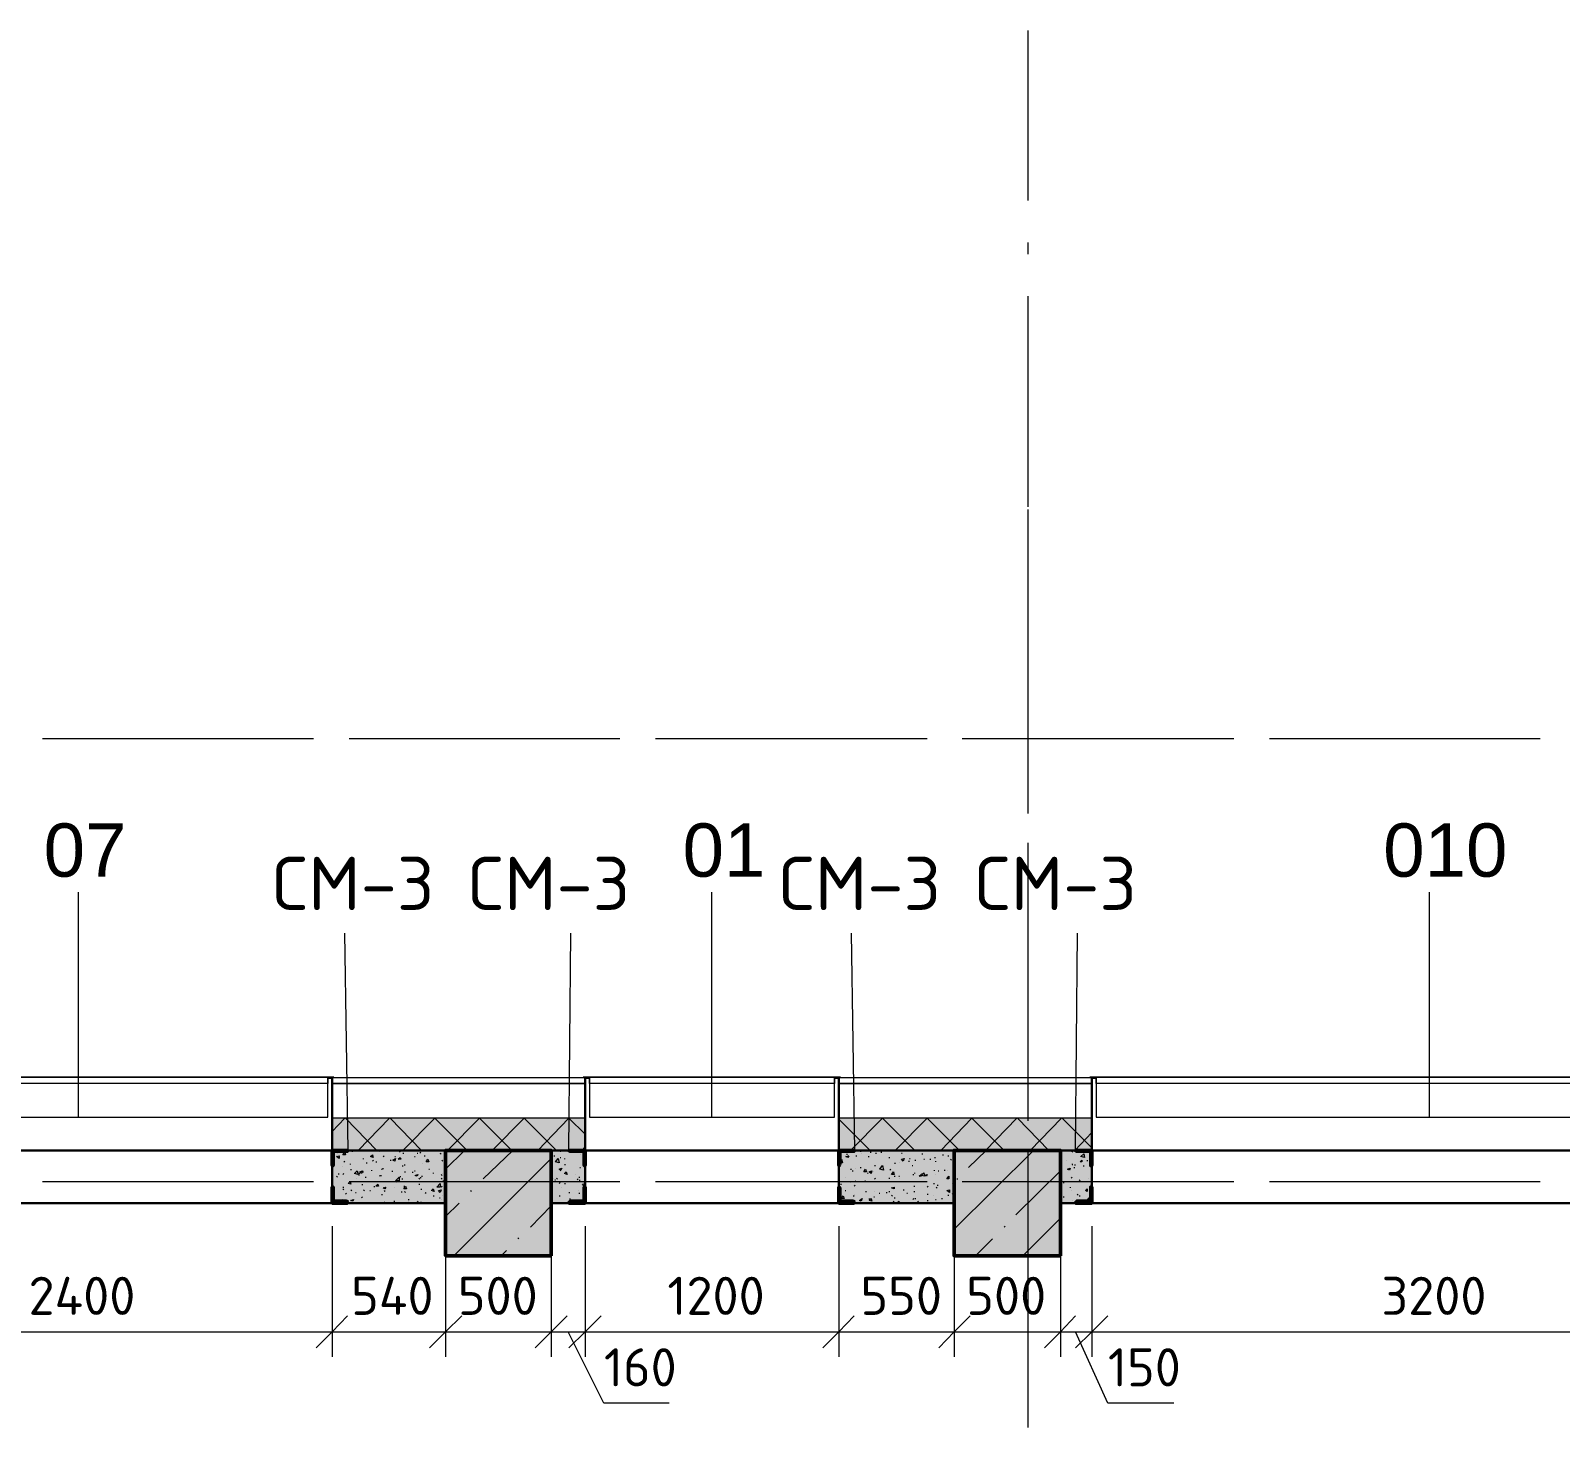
# Model space of a CAD drawing. Header units: millimetres. Extents: x -84737 to 172119, y -43083 to 59399.
# Drawn here: x 99176 to 106423, y 52782 to 59399 of the extents above; entities that cross this region are included whole.
import ezdxf

# ---------------------------------------------------------------- set-up
doc = ezdxf.new("R2010")
doc.units = ezdxf.units.MM
doc.layers.add('PDF _Геометрия', color=7, linetype='Continuous')
doc.layers.add('PDF _Текст', color=7, linetype='Continuous')
doc.layers.add('PDF _Сплошная заливка', color=7, linetype='Continuous', true_color=0xffffff)
doc.styles.add('PDF GOSTCommon', font='arial.ttf')
doc.styles.add('PDF ISOCPEUR', font='isocpeur.ttf')

msp = doc.modelspace()

# ---------------------------------------------------------------- hatches: boundary and pattern name
at = {"layer": 'PDF _Сплошная заливка', "transparency": 33554559}
h = msp.add_hatch(color=256, dxfattribs=at)
h.paths.add_polyline_path([(98204.8, 54094.5), (98204.8, 54246.9), (94153.8, 54246.9), (94153.8, 54094.5)])
h.paths.add_polyline_path([(128953.7, 54246.9), (128953.7, 54094.5), (130003.5, 54094.5), (130003.5, 54246.9)])
h.paths.add_polyline_path([(127755.8, 54094.5), (127755.8, 54246.9), (126502.8, 54246.9), (126502.8, 54094.5)])
h.paths.add_polyline_path([(124851.9, 54094.5), (124851.9, 54246.9), (117702.3, 54246.9), (117702.3, 54094.5)])
h.paths.add_polyline_path([(114502.1, 54094.5), (114502.1, 54246.9), (112402.5, 54246.9), (112402.5, 54094.5)])
h.paths.add_polyline_path([(109202.3, 54094.5), (109202.3, 54246.9), (107403.2, 54246.9), (107403.2, 54094.5)])
h.paths.add_polyline_path([(104203, 54094.5), (104203, 54246.9), (103005.1, 54246.9), (103005.1, 54094.5)])
h.paths.add_polyline_path([(101802.9, 54094.5), (101802.9, 54246.9), (100604.9, 54246.9), (100604.9, 54094.5)])
h = msp.add_hatch(color=256, dxfattribs=at)
h.paths.add_polyline_path([(98204.8, 53844.8), (98204.8, 54094.5), (98001.6, 54094.5), (98001.6, 53844.8)])
h.paths.add_polyline_path([(100604.9, 54094.5), (100604.9, 53844.8), (101142.5, 53844.8), (101142.5, 54094.5)])
h = msp.add_hatch(color=256, dxfattribs=at)
h.paths.add_polyline_path([(101802.9, 53844.8), (101802.9, 54094.5), (101642, 54094.5), (101642, 53844.8)])
h.paths.add_polyline_path([(103005.1, 54094.5), (103005.1, 53844.8), (103551.2, 53844.8), (103551.2, 54094.5)])
h = msp.add_hatch(color=256, dxfattribs=at)
h.paths.add_polyline_path([(104203, 53844.8), (104203, 54094.5), (104054.9, 54094.5), (104054.9, 53844.8)])
h.paths.add_polyline_path([(107403.2, 54094.5), (107403.2, 53844.8), (108304.9, 53844.8), (108304.9, 54094.5)])

# ---------------------------------------------------------------- linework, layer by layer
at = {"layer": 'PDF _Геометрия', "lineweight": 9}
for points in [[(103902.5, 58594.3), (103902.5, 59398.6)], [(103902.5, 58340.3), (103902.5, 58395.3)], [(103902.5, 57142.3), (103902.5, 58141.3)], [(103902.5, 56003.6), (103902.5, 57129.6)], [(103902.5, 56888.4), (103902.5, 56943.4)], [(103902.5, 55690.4), (103902.5, 56689.4)], [(99233.4, 56046), (100232.4, 56046)], [(99263.1, 56046), (99318.1, 56046)], [(99517.1, 56046), (100516.1, 56046)], [(100431.4, 56046), (100486.4, 56046)], [(100685.4, 56046), (101684.4, 56046)], [(100715, 56046), (100770, 56046)], [(100969, 56046), (101968, 56046)], [(101883.3, 56046), (101938.4, 56046)], [(102137.3, 56046), (103136.3, 56046)], [(102171.2, 56046), (102222, 56046)], [(102420.9, 56046), (103424.2, 56046)], [(103339.5, 56046), (103390.3, 56046)], [(103589.3, 56046), (104592.5, 56046)], [(103623.1, 56046), (103673.9, 56046)], [(103877.1, 56046), (104876.1, 56046)], [(104791.4, 56046), (104842.2, 56046)], [(105045.4, 56046), (106044.4, 56046)], [(105075.1, 56046), (105130.1, 56046)], [(105329, 56046), (106328, 56046)], [(106243.4, 56046), (106298.4, 56046)], [(103902.5, 55753.9), (103902.5, 55804.7)], [(103902.5, 54551.7), (103902.5, 55550.7)], [(103902.5, 55436.4), (103902.5, 55487.2)], [(99402.8, 54255.4), (99402.8, 55317.9)], [(102404, 54255.4), (102404, 55317.9)], [(105803.1, 54255.4), (105803.1, 55317.9)], [(103902.5, 54234.2), (103902.5, 55237.5)], [(100681.1, 54094.5), (100664.2, 55123.2)], [(101726.7, 54094.5), (101735.2, 55123.2)], [(103081.3, 54094.5), (103064.4, 55123.2)], [(104126.8, 54094.5), (104135.3, 55123.2)], [(103902.5, 54297.7), (103902.5, 54352.8)], [(100604.9, 54183.4), (100664.2, 54246.9)], [(100816.6, 54094.5), (100668.4, 54246.9)], [(100875.9, 54246.9), (100727.7, 54094.5), (100731.9, 54094.5)], [(101028.3, 54094.5), (100880.1, 54246.9)], [(100939.4, 54094.5), (101091.7, 54246.9), (101244.1, 54094.5)], [(101151, 54094.5), (101303.4, 54246.9), (101455.8, 54094.5)], [(101362.7, 54094.5), (101515.1, 54246.9), (101667.4, 54094.5)], [(101578.6, 54094.5), (101726.7, 54246.9), (101802.9, 54170.7)], [(103153.2, 54094.5), (103005.1, 54242.7)], [(103060.1, 54094.5), (103212.5, 54246.9), (103364.9, 54094.5)], [(103576.6, 54094.5), (103424.2, 54246.9), (103271.8, 54094.5), (103276, 54094.5)], [(103487.7, 54094.5), (103635.8, 54246.9), (103788.2, 54094.5)], [(103699.3, 54094.5), (103847.5, 54246.9)], [(103999.9, 54094.5), (103851.7, 54246.9)], [(103911, 54094.5), (104059.1, 54246.9)], [(104203, 54107.2), (104063.4, 54246.9)], [(104122.6, 54094.5), (104203, 54179.2)], [(100604.9, 54094.5), (100604.9, 54098.8)], [(100630.3, 54081.8), (100630.3, 54081.8)], [(100698.1, 54090.3), (100702.3, 54090.3)], [(100825.1, 54094.5), (100829.3, 54090.3)], [(100846.2, 54064.9), (100850.5, 54069.1)], [(100901.3, 54064.9), (100905.5, 54064.9)], [(100922.4, 54090.3), (100926.7, 54086.1)], [(100939.4, 54081.8), (100943.6, 54081.8)], [(100994.4, 54064.9), (100998.6, 54064.9)], [(101007.1, 54081.8), (101011.3, 54081.8)], [(101019.8, 54086.1), (101024, 54081.8)], [(101032.5, 54090.3), (101036.7, 54094.5)], [(101041, 54069.1), (101045.2, 54069.1)], [(101112.9, 54077.6), (101112.9, 54077.6)], [(101117.1, 54081.8), (101121.4, 54077.6)], [(101142.5, 54005.6), (101231.4, 54094.5)], [(101320.3, 53959.1), (101460, 54094.5)], [(101654.7, 54069.1), (101659, 54069.1)], [(101684.4, 54090.3), (101688.6, 54090.3)], [(101760.6, 54090.3), (101764.8, 54086.1)], [(101781.7, 54073.4), (101781.7, 54073.4)], [(101790.2, 54094.5), (101802.9, 54111.5)], [(103009.3, 54094.5), (103013.6, 54094.5)], [(103043.2, 54077.6), (103043.2, 54073.4)], [(103047.4, 54069.1), (103051.7, 54069.1)], [(103085.5, 54069.1), (103089.8, 54069.1)], [(103106.7, 54090.3), (103110.9, 54090.3)], [(103110.9, 54077.6), (103110.9, 54077.6)], [(103144.8, 54064.9), (103149, 54064.9)], [(103149, 54094.5), (103149, 54094.5)], [(103153.2, 54086.1), (103157.5, 54086.1)], [(103178.6, 54081.8), (103182.9, 54081.8)], [(103204, 54086.1), (103208.3, 54086.1)], [(103225.2, 54094.5), (103229.4, 54094.5)], [(103301.4, 54081.8), (103305.6, 54081.8)], [(103398.8, 54077.6), (103403, 54077.6)], [(103496.1, 54073.4), (103500.4, 54073.4)], [(103500.4, 54094.5), (103500.4, 54094.5)], [(103500.4, 54094.5), (103500.4, 54094.5)], [(103521.5, 54069.1), (103525.8, 54069.1)], [(103551.2, 53722), (103927.9, 54094.5)], [(103551.2, 54069.1), (103551.2, 54073.4)], [(103618.9, 54014.1), (103703.5, 54094.5)], [(103902.5, 53099.8), (103902.5, 54098.8)], [(104054.9, 54073.4), (104054.9, 54073.4)], [(104109.9, 54086.1), (104114.2, 54090.3)], [(104164.9, 54086.1), (104169.2, 54086.1)], [(100651.5, 54018.3), (100651.5, 54018.3)], [(100660, 54039.5), (100664.2, 54043.7)], [(100689.6, 54031), (100689.6, 54026.8)], [(100693.8, 54005.6), (100693.8, 54001.4)], [(100748.9, 53992.9), (100753.1, 53992.9)], [(100753.1, 54052.2), (100753.1, 54056.4)], [(100765.8, 54035.3), (100770, 54035.3)], [(100791.2, 54001.4), (100791.2, 53997.2)], [(100795.4, 54048), (100799.7, 54043.7)], [(100812.4, 54039.5), (100816.6, 54039.5)], [(100837.8, 54005.6), (100842, 54005.6)], [(100846.2, 54005.6), (100846.2, 54009.9)], [(100880.1, 54048), (100884.3, 54048)], [(100888.6, 53997.2), (100888.6, 53992.9)], [(100939.4, 54018.3), (100939.4, 54022.6)], [(100947.8, 54026.8), (100947.8, 54022.6)], [(100947.8, 53992.9), (100952.1, 53992.9)], [(100985.9, 53992.9), (100985.9, 53988.7)], [(100994.4, 53997.2), (100998.6, 53997.2)], [(101032.5, 54031), (101032.5, 54031)], [(101053.7, 54043.7), (101053.7, 54039.5)], [(101062.1, 54005.6), (101066.4, 54005.6)], [(101125.6, 54043.7), (101129.8, 54048)], [(101180.6, 53595), (101642, 54056.4)], [(101684.4, 54060.7), (101688.6, 54060.7)], [(101684.4, 53997.2), (101688.6, 54001.4)], [(101705.5, 54056.4), (101705.5, 54052.2)], [(101705.5, 54026.8), (101709.8, 54026.8)], [(101777.5, 54014.1), (101781.7, 54014.1)], [(101802.9, 54052.2), (101802.9, 54052.2)], [(103005.1, 54005.6), (103005.1, 54005.6)], [(103005.1, 54005.6), (103005.1, 54005.6)], [(103060.1, 54005.6), (103064.4, 54005.6)], [(103068.6, 53997.2), (103072.8, 53997.2)], [(103085.5, 54009.9), (103085.5, 54009.9)], [(103106.7, 54014.1), (103110.9, 54014.1)], [(103170.2, 53992.9), (103170.2, 53992.9)], [(103174.4, 54022.6), (103178.6, 54022.6)], [(103178.6, 54022.6), (103178.6, 54022.6)], [(103242.1, 54060.7), (103246.4, 54060.7)], [(103246.4, 54005.6), (103250.6, 54001.4)], [(103271.8, 54031), (103271.8, 54035.3)], [(103292.9, 54035.3), (103292.9, 54035.3)], [(103335.3, 54043.7), (103339.5, 54043.7)], [(103339.5, 54056.4), (103343.7, 54056.4)], [(103352.2, 54022.6), (103356.4, 54022.6)], [(103364.9, 54048), (103369.1, 54048)], [(103407.2, 54052.2), (103411.5, 54052.2)], [(103436.9, 54052.2), (103441.1, 54052.2)], [(103458, 54060.7), (103462.3, 54060.7)], [(103458, 53997.2), (103458, 54001.4)], [(103462.3, 54043.7), (103462.3, 54039.5)], [(103475, 53997.2), (103479.2, 53997.2)], [(103504.6, 54001.4), (103508.8, 54001.4)], [(103521.5, 54001.4), (103521.5, 54001.4)], [(103534.2, 54052.2), (103538.5, 54048)], [(103551.2, 54009.9), (103551.2, 54014.1)], [(103843.2, 53789.8), (104054.9, 53997.2)], [(103902.5, 53984.5), (103902.5, 54035.3)], [(104084.5, 54048), (104084.5, 54048)], [(104109.9, 54031), (104109.9, 54026.8), (104114.2, 54026.8)], [(104118.4, 54014.1), (104122.6, 54014.1)], [(104122.6, 54026.8), (104122.6, 54022.6)], [(104164.9, 54018.3), (104164.9, 54022.6)], [(104181.9, 54048), (104181.9, 54043.7)], [(99233.4, 53946.4), (100232.4, 53946.4)], [(99263.1, 53946.4), (99318.1, 53946.4)], [(99517.1, 53946.4), (100516.1, 53946.4)], [(100431.4, 53946.4), (100486.4, 53946.4)], [(100604.9, 53946.4), (100604.9, 53946.4)], [(100626.1, 53971.8), (100630.3, 53967.5)], [(100634.6, 53984.5), (100634.6, 53980.2)], [(100655.7, 53980.2), (100660, 53984.5)], [(100655.7, 53921), (100660, 53921)], [(100685.4, 53946.4), (101684.4, 53946.4)], [(100715, 53946.4), (100770, 53946.4)], [(100719.2, 53963.3), (100719.2, 53963.3)], [(100731.9, 53988.7), (100736.2, 53984.5)], [(100731.9, 53980.2), (100731.9, 53976)], [(100748.9, 53929.5), (100748.9, 53933.7)], [(100761.6, 53967.5), (100765.8, 53967.5)], [(100803.9, 53925.2), (100803.9, 53921)], [(100829.3, 53976), (100829.3, 53971.8)], [(100833.5, 53976), (100837.8, 53976)], [(100842, 53946.4), (100846.2, 53946.4)], [(100901.3, 53921), (100901.3, 53921)], [(100909.7, 53942.2), (100909.7, 53942.2)], [(100926.7, 53971.8), (100926.7, 53967.5)], [(100935.1, 53959.1), (100939.4, 53959.1)], [(100943.6, 53925.2), (100947.8, 53925.2)], [(100969, 53946.4), (101968, 53946.4)], [(101015.6, 53963.3), (101019.8, 53959.1)], [(101015.6, 53933.7), (101019.8, 53933.7)], [(101024, 53967.5), (101024, 53963.3)], [(101028.3, 53971.8), (101032.5, 53971.8)], [(101083.3, 53988.7), (101083.3, 53984.5)], [(101121.4, 53980.2), (101125.6, 53976)], [(101121.4, 53963.3), (101125.6, 53959.1)], [(101121.4, 53921), (101125.6, 53925.2)], [(101125.6, 53984.5), (101125.6, 53984.5)], [(101129.8, 53950.6), (101134.1, 53950.6)], [(101646.3, 53963.3), (101650.5, 53959.1)], [(101659, 53954.9), (101663.2, 53954.9)], [(101667.4, 53963.3), (101671.7, 53959.1)], [(101680.1, 53937.9), (101684.4, 53942.2)], [(101692.8, 53921), (101692.8, 53921)], [(101705.5, 53937.9), (101709.8, 53937.9)], [(101756.3, 53980.2), (101756.3, 53980.2)], [(101764.8, 53959.1), (101769, 53954.9)], [(101773.3, 53967.5), (101777.5, 53967.5)], [(101777.5, 53950.6), (101777.5, 53954.9)], [(101798.7, 53942.2), (101802.9, 53937.9)], [(101883.3, 53946.4), (101938.4, 53946.4)], [(102137.3, 53946.4), (103136.3, 53946.4)], [(102171.2, 53946.4), (102222, 53946.4)], [(102420.9, 53946.4), (103424.2, 53946.4)], [(103005.1, 53937.9), (103005.1, 53937.9)], [(103005.1, 53929.5), (103005.1, 53937.9)], [(103013.6, 53933.7), (103017.8, 53933.7)], [(103034.7, 53967.5), (103034.7, 53967.5)], [(103060.1, 53942.2), (103060.1, 53942.2)], [(103077.1, 53929.5), (103081.3, 53925.2)], [(103081.3, 53946.4), (103085.5, 53950.6)], [(103127.8, 53950.6), (103132.1, 53950.6)], [(103140.5, 53988.7), (103144.8, 53984.5)], [(103174.4, 53959.1), (103178.6, 53963.3)], [(103182.9, 53946.4), (103187.1, 53946.4)], [(103242.1, 53963.3), (103246.4, 53963.3)], [(103267.5, 53988.7), (103267.5, 53988.7)], [(103267.5, 53971.8), (103271.8, 53971.8)], [(103288.7, 53971.8), (103292.9, 53971.8)], [(103292.9, 53963.3), (103292.9, 53963.3)], [(103339.5, 53946.4), (103390.3, 53946.4)], [(103356.4, 53980.2), (103360.7, 53980.2)], [(103360.7, 53925.2), (103364.9, 53925.2)], [(103364.9, 53984.5), (103364.9, 53988.7)], [(103364.9, 53984.5), (103364.9, 53984.5)], [(103398.8, 53984.5), (103398.8, 53980.2)], [(103424.2, 53921), (103428.4, 53925.2)], [(103453.8, 53937.9), (103458, 53937.9)], [(103462.3, 53980.2), (103462.3, 53980.2)], [(103466.5, 53921), (103470.7, 53916.8)], [(103470.7, 53929.5), (103475, 53929.5)], [(103542.7, 53937.9), (103542.7, 53937.9)], [(103546.9, 53950.6), (103551.2, 53950.6)], [(103563.9, 53959.1), (103568.1, 53959.1)], [(103589.3, 53946.4), (104592.5, 53946.4)], [(103623.1, 53946.4), (103673.9, 53946.4)], [(103877.1, 53946.4), (104876.1, 53946.4)], [(104067.6, 53942.2), (104071.8, 53942.2)], [(104101.5, 53921), (104101.5, 53916.8)], [(104105.7, 53963.3), (104109.9, 53967.5)], [(104114.2, 53946.4), (104118.4, 53946.4)], [(104143.8, 53954.9), (104148, 53950.6)], [(104186.1, 53959.1), (104186.1, 53959.1)], [(104203, 53929.5), (104198.8, 53933.7), (104203, 53933.7)], [(104198.8, 53916.8), (104203, 53921)], [(104203, 53980.2), (104203, 53980.2)], [(104791.4, 53946.4), (104842.2, 53946.4)], [(105045.4, 53946.4), (106044.4, 53946.4)], [(105075.1, 53946.4), (105130.1, 53946.4)], [(105329, 53946.4), (106328, 53946.4)], [(106243.4, 53946.4), (106298.4, 53946.4)], [(100651.5, 53857.5), (100655.7, 53861.7)], [(100655.7, 53912.5), (100660, 53908.3)], [(100668.4, 53887.1), (100672.7, 53891.4)], [(100693.8, 53908.3), (100698.1, 53904.1)], [(100715, 53895.6), (100719.2, 53895.6)], [(100744.6, 53870.2), (100748.9, 53874.4)], [(100753.1, 53908.3), (100757.3, 53904.1)], [(100782.7, 53904.1), (100787, 53904.1)], [(100842, 53882.9), (100842, 53887.1)], [(100850.5, 53904.1), (100854.7, 53899.8)], [(100850.5, 53849), (100854.7, 53849)], [(100897, 53853.3), (100901.3, 53853.3)], [(100935.1, 53895.6), (100935.1, 53899.8)], [(100947.8, 53899.8), (100952.1, 53895.6)], [(100960.5, 53844.8), (100969, 53849), (100969, 53844.8)], [(100964.8, 53861.7), (100969, 53861.7)], [(101007.1, 53853.3), (101011.3, 53849)], [(101024, 53849), (101028.3, 53849)], [(101028.3, 53908.3), (101028.3, 53912.5)], [(101045.2, 53895.6), (101049.4, 53891.4)], [(101083.3, 53878.7), (101087.5, 53878.7)], [(101112.9, 53870.2), (101117.1, 53870.2)], [(101121.4, 53861.7), (101121.4, 53861.7)], [(101129.8, 53882.9), (101129.8, 53882.9)], [(101261.1, 53899.8), (101265.3, 53904.1)], [(101642, 53878.7), (101646.3, 53878.7), (101642, 53866)], [(101642, 53866), (101642, 53866)], [(101680.1, 53878.7), (101684.4, 53878.7)], [(101726.7, 53895.6), (101730.9, 53895.6)], [(101730.9, 53866), (101730.9, 53861.7)], [(101730.9, 53844.8), (101739.4, 53857.5), (101743.6, 53844.8)], [(101760.6, 53857.5), (101764.8, 53857.5)], [(101773.3, 53904.1), (101773.3, 53904.1)], [(101773.3, 53891.4), (101777.5, 53891.4)], [(103009.3, 53870.2), (103013.6, 53870.2)], [(103034.7, 53904.1), (103039, 53904.1)], [(103072.8, 53878.7), (103077.1, 53878.7)], [(103081.3, 53887.1), (103081.3, 53887.1)], [(103081.3, 53878.7), (103081.3, 53878.7)], [(103132.1, 53899.8), (103136.3, 53899.8)], [(103149, 53866), (103149, 53861.7)], [(103170.2, 53874.4), (103174.4, 53874.4)], [(103174.4, 53899.8), (103174.4, 53899.8)], [(103195.6, 53891.4), (103199.8, 53891.4)], [(103229.4, 53895.6), (103233.7, 53895.6)], [(103242.1, 53899.8), (103246.4, 53899.8)], [(103254.8, 53882.9), (103259.1, 53878.7)], [(103263.3, 53849), (103267.5, 53853.3)], [(103267.5, 53912.5), (103267.5, 53912.5)], [(103267.5, 53870.2), (103271.8, 53870.2)], [(103280.2, 53844.8), (103288.7, 53853.3), (103288.7, 53844.8)], [(103309.9, 53908.3), (103314.1, 53908.3)], [(103326.8, 53891.4), (103331, 53891.4)], [(103356.4, 53861.7), (103360.7, 53866)], [(103360.7, 53899.8), (103364.9, 53899.8)], [(103364.9, 53866), (103369.1, 53866)], [(103369.1, 53844.8), (103377.6, 53849), (103377.6, 53844.8)], [(103377.6, 53849), (103381.8, 53853.3)], [(103424.2, 53887.1), (103428.4, 53887.1)], [(103424.2, 53857.5), (103428.4, 53857.5)], [(103453.8, 53878.7), (103453.8, 53878.7)], [(103462.3, 53861.7), (103466.5, 53861.7)], [(103491.9, 53866), (103496.1, 53866)], [(103521.5, 53882.9), (103525.8, 53882.9)], [(103542.7, 53887.1), (103546.9, 53891.4)], [(104054.9, 53878.7), (104059.1, 53878.7), (104054.9, 53870.2)], [(104054.9, 53870.2), (104054.9, 53870.2)], [(104067.6, 53874.4), (104071.8, 53874.4)], [(104105.7, 53904.1), (104105.7, 53904.1)], [(104109.9, 53857.5), (104109.9, 53857.5)], [(104135.3, 53882.9), (104139.5, 53887.1)], [(104143.8, 53878.7), (104148, 53878.7)], [(104198.8, 53857.5), (104198.8, 53857.5)], [(101142.5, 53781.3), (101206, 53844.8)], [(101544.7, 53730.5), (101642, 53832.1)], [(103877.1, 53595), (104054.9, 53772.8)], [(103902.5, 52782.3), (103902.5, 53781.3)], [(100604.9, 53734.7), (100604.9, 53235.2), (100604.9, 53116.7)], [(101142.5, 53734.7), (101142.5, 53235.2), (101142.5, 53116.7)], [(101642, 53734.7), (101642, 53235.2), (101642, 53116.7)], [(101802.9, 53734.7), (101802.9, 53235.2), (101802.9, 53116.7)], [(103005.1, 53734.7), (103005.1, 53235.2), (103005.1, 53116.7)], [(103551.2, 53734.7), (103551.2, 53235.2), (103551.2, 53116.7)], [(103788.2, 53730.5), (103792.4, 53734.7)], [(104054.9, 53734.7), (104054.9, 53235.2), (104054.9, 53116.7)], [(104203, 53734.7), (104203, 53235.2), (104203, 53116.7)], [(101485.4, 53675.5), (101489.7, 53679.7)], [(103652.7, 53595), (103733.2, 53675.5)], [(101405, 53595), (101430.4, 53620.4)], [(101633.6, 53595), (101642, 53607.7)], [(97883.1, 53235.2), (98204.8, 53235.2), (100604.9, 53235.2), (101142.5, 53235.2), (101642, 53235.2), (101802.9, 53235.2), (103005.1, 53235.2), (103551.2, 53235.2), (104054.9, 53235.2), (104203, 53235.2), (107403.2, 53235.2), (108304.9, 53235.2), (108783.2, 53235.2), (108982.2, 53235.2), (108982.2, 53116.7)], [(102200.8, 52896.6), (101891.8, 52896.6), (101722.5, 53235.2)], [(104592.5, 52896.6), (104279.2, 52896.6), (104126.8, 53235.2)], [(103902.5, 52845.8), (103902.5, 52900.8)]]:
    msp.add_lwpolyline(points, dxfattribs=at)
at = {"layer": 'PDF _Геометрия', "lineweight": 30}
for points in [[(98001.6, 54094.5), (98204.8, 54094.5), (98001.6, 54094.5), (98001.6, 53844.8), (98204.8, 53844.8), (98204.8, 54094.5), (100604.9, 54094.5), (101142.5, 54094.5), (100604.9, 54094.5), (98204.8, 54094.5), (98204.8, 54412), (98204.8, 54437.4), (98221.7, 54437.4)], [(100583.8, 54437.4), (100604.9, 54437.4), (100604.9, 54412), (100604.9, 54094.5), (100604.9, 53844.8), (101142.5, 53844.8), (101142.5, 54094.5)], [(103551.2, 53844.8), (101642, 53844.8), (101802.9, 53844.8), (101802.9, 54094.5), (103005.1, 54094.5), (103551.2, 54094.5), (103005.1, 54094.5), (101802.9, 54094.5), (101802.9, 54412), (101802.9, 54437.4), (101824.1, 54437.4)], [(102983.9, 54437.4), (103005.1, 54437.4), (103005.1, 54412), (103005.1, 54094.5), (103005.1, 53844.8), (103551.2, 53844.8), (103551.2, 54094.5)], [(107382.1, 54437.4), (107403.2, 54437.4), (107403.2, 54412), (107403.2, 54094.5), (104203, 54094.5), (104203, 54412), (104203, 54437.4), (104224.2, 54437.4)], [(108304.9, 54094.5), (107403.2, 54094.5), (108304.9, 54094.5), (108304.9, 53844.8), (107403.2, 53844.8), (104054.9, 53844.8), (104203, 53844.8), (104203, 54094.5), (107403.2, 54094.5), (107403.2, 53844.8), (104054.9, 53844.8), (104054.9, 53595), (103551.2, 53595), (103551.2, 53844.8), (101642, 53844.8), (101642, 53595), (101142.5, 53595), (101142.5, 53844.8)], [(101642, 54094.5), (101802.9, 54094.5), (101642, 54094.5), (101642, 53844.8)], [(104054.9, 54094.5), (104203, 54094.5), (104054.9, 54094.5), (104054.9, 53844.8)]]:
    msp.add_lwpolyline(points, dxfattribs=at)
at = {"layer": 'PDF _Геометрия', "lineweight": 18}
for points in [[(98221.7, 54441.7), (98192.1, 54441.7), (98192.1, 54437.4), (98192.1, 54441.7), (98221.7, 54441.7), (98221.7, 54251.2), (100583.8, 54251.2), (100583.8, 54441.7), (100613.4, 54441.7), (100613.4, 54437.4), (100613.4, 54441.7), (100583.8, 54441.7), (98221.7, 54441.7), (98221.7, 54251.2), (100583.8, 54251.2), (100583.8, 54441.7)], [(101824.1, 54441.7), (101794.4, 54441.7), (101794.4, 54437.4), (101794.4, 54441.7), (101824.1, 54441.7), (101824.1, 54251.2), (102983.9, 54251.2), (102983.9, 54441.7), (103013.6, 54441.7), (103013.6, 54437.4), (103013.6, 54441.7), (102983.9, 54441.7), (101824.1, 54441.7), (101824.1, 54251.2), (102983.9, 54251.2), (102983.9, 54441.7)], [(104224.2, 54441.7), (104194.6, 54441.7), (104194.6, 54437.4), (104194.6, 54441.7), (104224.2, 54441.7), (104224.2, 54251.2), (107382.1, 54251.2), (107382.1, 54441.7), (107411.7, 54441.7), (107411.7, 54437.4), (107411.7, 54441.7), (107382.1, 54441.7), (104224.2, 54441.7), (104224.2, 54251.2), (107382.1, 54251.2), (107382.1, 54441.7)], [(101802.9, 54094.5), (101802.9, 54246.9), (101802.9, 54251.2), (101802.9, 54412), (100604.9, 54412), (100604.9, 54251.2), (100604.9, 54246.9), (100604.9, 54094.5)], [(104203, 54094.5), (104203, 54246.9), (104203, 54251.2), (104203, 54412), (103005.1, 54412), (103005.1, 54251.2), (103005.1, 54246.9), (103005.1, 54094.5)], [(101802.9, 54246.9), (100604.9, 54246.9)], [(104203, 54246.9), (103005.1, 54246.9)], [(101142.5, 54094.5), (101642, 54094.5)], [(103551.2, 54094.5), (104054.9, 54094.5)]]:
    msp.add_lwpolyline(points, dxfattribs=at)
for points in [[(98221.7, 54412), (98221.7, 54441.7), (100583.8, 54441.7), (100583.8, 54412)], [(101802.9, 54412), (101802.9, 54437.4), (100604.9, 54437.4), (100604.9, 54412)], [(101824.1, 54412), (101824.1, 54441.7), (102983.9, 54441.7), (102983.9, 54412)], [(104203, 54412), (104203, 54437.4), (103005.1, 54437.4), (103005.1, 54412)], [(104224.2, 54412), (104224.2, 54441.7), (107382.1, 54441.7), (107382.1, 54412)]]:
    msp.add_lwpolyline(points, close=True, dxfattribs=at)
at = {"layer": 'PDF _Геометрия', "lineweight": 50}
for points in [[(100609.2, 54026.8), (100609.2, 54090.3), (100672.7, 54090.3), (100676.9, 54090.3), (100676.9, 54094.5), (100604.9, 54094.5), (100604.9, 54022.6), (100609.2, 54022.6)], [(101642, 53595), (101642, 54094.5), (101142.5, 54094.5), (101142.5, 53595)], [(101798.7, 54090.3), (101798.7, 54026.8), (101798.7, 54022.6), (101802.9, 54022.6), (101802.9, 54094.5), (101726.7, 54094.5), (101730.9, 54090.3)], [(103009.3, 54026.8), (103009.3, 54090.3), (103072.8, 54090.3), (103077.1, 54090.3), (103077.1, 54094.5), (103005.1, 54094.5), (103005.1, 54022.6)], [(104054.9, 53595), (104054.9, 54094.5), (103551.2, 54094.5), (103551.2, 53595)], [(104198.8, 54090.3), (104198.8, 54026.8), (104198.8, 54022.6), (104203, 54022.6), (104203, 54094.5), (104126.8, 54094.5), (104131.1, 54090.3)], [(100609.2, 53853.3), (100609.2, 53916.8), (100609.2, 53921), (100604.9, 53921), (100604.9, 53844.8), (100676.9, 53844.8), (100676.9, 53849), (100672.7, 53853.3)], [(101798.7, 53916.8), (101798.7, 53853.3), (101730.9, 53853.3), (101730.9, 53849), (101726.7, 53844.8), (101802.9, 53844.8), (101802.9, 53921), (101798.7, 53921)], [(103009.3, 53853.3), (103009.3, 53916.8), (103005.1, 53921), (103005.1, 53844.8), (103077.1, 53844.8), (103077.1, 53849), (103072.8, 53853.3)], [(104198.8, 53916.8), (104198.8, 53853.3), (104131.1, 53853.3), (104131.1, 53849), (104126.8, 53844.8), (104203, 53844.8), (104203, 53921), (104198.8, 53921)]]:
    msp.add_lwpolyline(points, close=True, dxfattribs=at)
at = {"layer": 'PDF _Геометрия', "lineweight": 9}
for points in [[(100638.8, 54069.1), (100638.8, 54056.4), (100626.1, 54064.9)], [(100664.2, 54086.1), (100668.4, 54073.4), (100655.7, 54073.4)], [(100795.4, 54073.4), (100799.7, 54060.7), (100787, 54064.9)], [(103051.7, 54069.1), (103047.4, 54060.7), (103039, 54064.9)], [(104169.2, 54060.7), (104152.2, 54064.9), (104164.9, 54077.6)], [(100727.7, 53980.2), (100710.8, 53984.5), (100723.5, 53997.2)], [(100748.9, 53997.2), (100744.6, 53984.5), (100736.2, 53992.9)], [(100905.5, 54056.4), (100901.3, 54043.7), (100892.8, 54048)], [(100926.7, 54060.7), (100930.9, 54052.2), (100918.2, 54052.2)], [(101057.9, 54052.2), (101062.1, 54039.5), (101049.4, 54039.5)], [(101680.1, 54035.3), (101663.2, 54039.5), (101675.9, 54056.4)], [(101692.8, 54009.9), (101688.6, 54001.4), (101680.1, 54005.6)], [(101714, 53992.9), (101718.2, 53980.2), (101705.5, 53984.5)], [(103022, 54035.3), (103005.1, 54035.3), (103017.8, 54052.2)], [(103132.1, 54005.6), (103136.3, 53992.9), (103123.6, 53992.9)], [(103161.7, 53997.2), (103157.5, 53984.5), (103149, 53992.9)], [(103216.7, 54001.4), (103199.8, 54005.6), (103212.5, 54022.6)], [(103263.3, 53992.9), (103267.5, 53980.2), (103254.8, 53980.2)], [(103314.1, 54056.4), (103309.9, 54043.7), (103301.4, 54052.2)], [(104101.5, 54009.9), (104097.2, 54001.4), (104088.8, 54005.6)], [(104156.5, 54048), (104156.5, 54039.5), (104148, 54039.5)], [(100689.6, 53946.4), (100693.8, 53933.7), (100681.1, 53937.9)], [(100820.8, 53933.7), (100825.1, 53925.2), (100812.4, 53925.2)], [(100858.9, 53921), (100854.7, 53912.5), (100846.2, 53916.8)], [(100922.4, 53950.6), (100905.5, 53950.6), (100922.4, 53967.5)], [(100952.1, 53925.2), (100956.3, 53912.5), (100943.6, 53912.5)], [(101011.3, 53980.2), (101007.1, 53971.8), (100998.6, 53976)], [(101117.1, 53921), (101100.2, 53921), (101117.1, 53937.9)], [(101802.9, 53937.9), (101798.7, 53925.2), (101790.2, 53933.7)], [(103267.5, 53921), (103267.5, 53912.5), (103254.8, 53916.8)], [(103394.5, 53980.2), (103394.5, 53971.8), (103386.1, 53971.8)], [(103411.5, 53971.8), (103394.5, 53976), (103407.2, 53988.7)], [(103424.2, 53980.2), (103419.9, 53971.8), (103411.5, 53976)], [(103525.8, 53971.8), (103525.8, 53959.1), (103517.3, 53959.1)], [(100706.5, 53861.7), (100702.3, 53853.3), (100693.8, 53857.5)], [(101083.3, 53912.5), (101087.5, 53899.8), (101074.8, 53904.1)], [(101121.4, 53908.3), (101117.1, 53895.6), (101108.7, 53904.1)], [(103026.3, 53878.7), (103030.5, 53866), (103017.8, 53866)], [(103115.1, 53866), (103110.9, 53853.3), (103102.5, 53857.5)], [(103157.5, 53866), (103161.7, 53853.3), (103149, 53857.5)], [(103530, 53908.3), (103530, 53895.6), (103517.3, 53904.1)], [(104181.9, 53912.5), (104181.9, 53899.8), (104173.4, 53904.1)], [(104190.3, 53853.3), (104177.6, 53853.3), (104190.3, 53870.2)]]:
    msp.add_lwpolyline(points, close=True, dxfattribs=at)
at = {"layer": 'PDF _Геометрия', "lineweight": 30}
msp.add_lwpolyline([(98111.7, 53844.8), (101142.5, 53844.8)], close=True, dxfattribs=at)
at = {"layer": 'PDF _Геометрия', "lineweight": 20}
for points in [[(100676.9, 53311.4), (100604.9, 53235.2), (100528.8, 53159)], [(101218.7, 53311.4), (101142.5, 53235.2), (101066.4, 53159)], [(101718.2, 53311.4), (101642, 53235.2), (101565.9, 53159)], [(101879.1, 53311.4), (101802.9, 53235.2), (101726.7, 53159)], [(103077.1, 53311.4), (103005.1, 53235.2), (102928.9, 53159)], [(103627.3, 53311.4), (103551.2, 53235.2), (103479.2, 53159)], [(104126.8, 53311.4), (104054.9, 53235.2), (103978.7, 53159)], [(104279.2, 53311.4), (104203, 53235.2), (104126.8, 53159)]]:
    msp.add_lwpolyline(points, dxfattribs=at)
at = {"layer": 'PDF _Сплошная заливка', "lineweight": 5, "transparency": 33554559}
for points in [[(101142.5, 54094.5), (101142.5, 53595), (101642, 54094.5), (101642, 53595)], [(103551.2, 54094.5), (103551.2, 53595), (104054.9, 54094.5), (104054.9, 53595)]]:
    msp.add_solid(points, dxfattribs=at)

# ---------------------------------------------------------------- texts
at = {"layer": 'PDF _Текст', "attachment_point": 4}
for s, insert, char_height, style in [('07', (99238.2, 55515.2), 252.47, 'PDF GOSTCommon'), ('01', (102265, 55515.2), 252.47, 'PDF GOSTCommon'), ('010', (105583.8, 55515.2), 252.47, 'PDF GOSTCommon'), ('СМ-3 СМ-3', (100321.9, 55359.1), 252.37, 'PDF ISOCPEUR'), ('СМ-3 СМ-3', (102722.2, 55359.1), 252.37, 'PDF ISOCPEUR'), ('2400', (99166.3, 53405.6), 180.46, 'PDF ISOCPEUR'), ('540 500', (100694.5, 53405.6), 180.46, 'PDF ISOCPEUR'), ('1200', (102193, 53405.6), 180.46, 'PDF ISOCPEUR'), ('550 500', (103107.4, 53405.6), 180.46, 'PDF ISOCPEUR'), ('3200', (105575.4, 53405.6), 180.46, 'PDF ISOCPEUR'), ('160', (101892.5, 53066.9), 180.46, 'PDF ISOCPEUR'), ('150', (104280, 53066.9), 180.46, 'PDF ISOCPEUR')]:
    msp.add_mtext(s, dxfattribs=dict(at, insert=insert, char_height=char_height, style=style))

doc.saveas('drawing.dxf')
